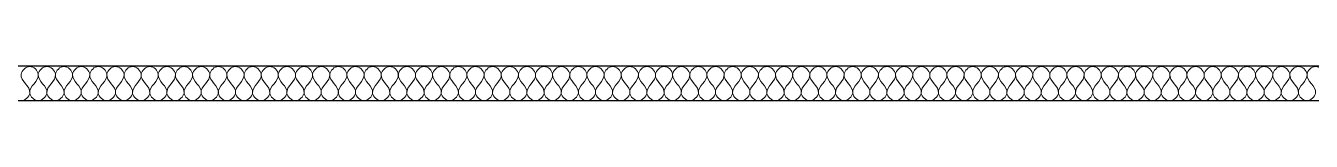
# Model space of a CAD drawing. Header units: metres. Extents: x 125 to 1179, y 511 to 749.
# Drawn here: x 652.36 to 694.07, y 604.8 to 605.92 of the extents above; entities that cross this region are included whole.
import ezdxf

# ---------------------------------------------------------------- set-up
doc = ezdxf.new("R2010")
doc.units = ezdxf.units.M
doc.layers.add('Text18', color=8, linetype='Continuous', lineweight=18)

msp = doc.modelspace()

# ---------------------------------------------------------------- linework, layer by layer
for p, q in [((731.197, 605.919), (532.321, 605.919)), ((731.197, 604.796), (532.321, 604.796))]:
    msp.add_line(p, q)
at = {"layer": 'Text18', "color": 0, "ltscale": 0.5}
for points, knots in [([(652.767, 605.658), (652.75, 605.778), (652.489, 606.039), (651.991, 605.543), (652.712, 605.16), (652.335, 604.796), (652.21, 604.796)], [2.217326, 2.217326, 2.217326, 2.217326, 2.553667, 2.890008, 3.49416, 3.830501, 3.830501, 3.830501, 3.830501]), ([(653.323, 605.658), (653.306, 605.778), (653.045, 606.039), (652.548, 605.543), (653.268, 605.16), (652.891, 604.796), (652.767, 604.796)], [2.217326, 2.217326, 2.217326, 2.217326, 2.553667, 2.890008, 3.49416, 3.830501, 3.830501, 3.830501, 3.830501]), ([(653.879, 605.658), (653.863, 605.778), (653.601, 606.039), (653.104, 605.543), (653.825, 605.16), (653.448, 604.796), (653.323, 604.796)], [2.217326, 2.217326, 2.217326, 2.217326, 2.553667, 2.890008, 3.49416, 3.830501, 3.830501, 3.830501, 3.830501]), ([(654.436, 605.658), (654.419, 605.778), (654.158, 606.039), (653.66, 605.543), (654.381, 605.16), (654.004, 604.796), (653.879, 604.796)], [2.217326, 2.217326, 2.217326, 2.217326, 2.553667, 2.890008, 3.49416, 3.830501, 3.830501, 3.830501, 3.830501]), ([(654.992, 605.658), (654.975, 605.778), (654.714, 606.039), (654.217, 605.543), (654.937, 605.16), (654.56, 604.796), (654.436, 604.796)], [2.217326, 2.217326, 2.217326, 2.217326, 2.553667, 2.890008, 3.49416, 3.830501, 3.830501, 3.830501, 3.830501]), ([(655.548, 605.658), (655.532, 605.778), (655.27, 606.039), (654.773, 605.543), (655.494, 605.16), (655.117, 604.796), (654.992, 604.796)], [2.217326, 2.217326, 2.217326, 2.217326, 2.553667, 2.890008, 3.49416, 3.830501, 3.830501, 3.830501, 3.830501]), ([(656.105, 605.658), (656.088, 605.778), (655.827, 606.039), (655.329, 605.543), (656.05, 605.16), (655.673, 604.796), (655.548, 604.796)], [2.217326, 2.217326, 2.217326, 2.217326, 2.553667, 2.890008, 3.49416, 3.830501, 3.830501, 3.830501, 3.830501]), ([(656.661, 605.658), (656.644, 605.778), (656.383, 606.039), (655.886, 605.543), (656.606, 605.16), (656.229, 604.796), (656.105, 604.796)], [2.217326, 2.217326, 2.217326, 2.217326, 2.553667, 2.890008, 3.49416, 3.830501, 3.830501, 3.830501, 3.830501]), ([(657.217, 605.658), (657.201, 605.778), (656.939, 606.039), (656.442, 605.543), (657.163, 605.16), (656.786, 604.796), (656.661, 604.796)], [2.217326, 2.217326, 2.217326, 2.217326, 2.553667, 2.890008, 3.49416, 3.830501, 3.830501, 3.830501, 3.830501]), ([(657.774, 605.658), (657.757, 605.778), (657.496, 606.039), (656.998, 605.543), (657.719, 605.16), (657.342, 604.796), (657.217, 604.796)], [2.217326, 2.217326, 2.217326, 2.217326, 2.553667, 2.890008, 3.49416, 3.830501, 3.830501, 3.830501, 3.830501]), ([(658.33, 605.658), (658.313, 605.778), (658.052, 606.039), (657.555, 605.543), (658.275, 605.16), (657.898, 604.796), (657.774, 604.796)], [2.217326, 2.217326, 2.217326, 2.217326, 2.553667, 2.890008, 3.49416, 3.830501, 3.830501, 3.830501, 3.830501]), ([(658.886, 605.658), (658.87, 605.778), (658.608, 606.039), (658.111, 605.543), (658.832, 605.16), (658.455, 604.796), (658.33, 604.796)], [2.217326, 2.217326, 2.217326, 2.217326, 2.553667, 2.890008, 3.49416, 3.830501, 3.830501, 3.830501, 3.830501]), ([(659.443, 605.658), (659.426, 605.778), (659.165, 606.039), (658.667, 605.543), (659.388, 605.16), (659.011, 604.796), (658.886, 604.796)], [2.217326, 2.217326, 2.217326, 2.217326, 2.553667, 2.890008, 3.49416, 3.830501, 3.830501, 3.830501, 3.830501]), ([(659.999, 605.658), (659.982, 605.778), (659.721, 606.039), (659.223, 605.543), (659.944, 605.16), (659.567, 604.796), (659.443, 604.796)], [2.217326, 2.217326, 2.217326, 2.217326, 2.553667, 2.890008, 3.49416, 3.830501, 3.830501, 3.830501, 3.830501]), ([(660.555, 605.658), (660.539, 605.778), (660.277, 606.039), (659.78, 605.543), (660.5, 605.16), (660.124, 604.796), (659.999, 604.796)], [2.217326, 2.217326, 2.217326, 2.217326, 2.553667, 2.890008, 3.49416, 3.830501, 3.830501, 3.830501, 3.830501]), ([(661.112, 605.658), (661.095, 605.778), (660.834, 606.039), (660.336, 605.543), (661.057, 605.16), (660.68, 604.796), (660.555, 604.796)], [2.217326, 2.217326, 2.217326, 2.217326, 2.553667, 2.890008, 3.49416, 3.830501, 3.830501, 3.830501, 3.830501]), ([(661.668, 605.658), (661.651, 605.778), (661.39, 606.039), (660.892, 605.543), (661.613, 605.16), (661.236, 604.796), (661.112, 604.796)], [2.217326, 2.217326, 2.217326, 2.217326, 2.553667, 2.890008, 3.49416, 3.830501, 3.830501, 3.830501, 3.830501]), ([(662.224, 605.658), (662.208, 605.778), (661.946, 606.039), (661.449, 605.543), (662.169, 605.16), (661.793, 604.796), (661.668, 604.796)], [2.217326, 2.217326, 2.217326, 2.217326, 2.553667, 2.890008, 3.49416, 3.830501, 3.830501, 3.830501, 3.830501]), ([(662.781, 605.658), (662.764, 605.778), (662.503, 606.039), (662.005, 605.543), (662.726, 605.16), (662.349, 604.796), (662.224, 604.796)], [2.217326, 2.217326, 2.217326, 2.217326, 2.553667, 2.890008, 3.49416, 3.830501, 3.830501, 3.830501, 3.830501]), ([(663.337, 605.658), (663.32, 605.778), (663.059, 606.039), (662.561, 605.543), (663.282, 605.16), (662.905, 604.796), (662.781, 604.796)], [2.217326, 2.217326, 2.217326, 2.217326, 2.553667, 2.890008, 3.49416, 3.830501, 3.830501, 3.830501, 3.830501]), ([(663.893, 605.658), (663.877, 605.778), (663.615, 606.039), (663.118, 605.543), (663.838, 605.16), (663.462, 604.796), (663.337, 604.796)], [2.217326, 2.217326, 2.217326, 2.217326, 2.553667, 2.890008, 3.49416, 3.830501, 3.830501, 3.830501, 3.830501]), ([(664.449, 605.658), (664.433, 605.778), (664.172, 606.039), (663.674, 605.543), (664.395, 605.16), (664.018, 604.796), (663.893, 604.796)], [2.217326, 2.217326, 2.217326, 2.217326, 2.553667, 2.890008, 3.49416, 3.830501, 3.830501, 3.830501, 3.830501]), ([(665.006, 605.658), (664.989, 605.778), (664.728, 606.039), (664.23, 605.543), (664.951, 605.16), (664.574, 604.796), (664.449, 604.796)], [2.217326, 2.217326, 2.217326, 2.217326, 2.553667, 2.890008, 3.49416, 3.830501, 3.830501, 3.830501, 3.830501]), ([(665.562, 605.658), (665.545, 605.778), (665.284, 606.039), (664.787, 605.543), (665.507, 605.16), (665.13, 604.796), (665.006, 604.796)], [2.217326, 2.217326, 2.217326, 2.217326, 2.553667, 2.890008, 3.49416, 3.830501, 3.830501, 3.830501, 3.830501]), ([(666.118, 605.658), (666.102, 605.778), (665.84, 606.039), (665.343, 605.543), (666.064, 605.16), (665.687, 604.796), (665.562, 604.796)], [2.217326, 2.217326, 2.217326, 2.217326, 2.553667, 2.890008, 3.49416, 3.830501, 3.830501, 3.830501, 3.830501]), ([(666.675, 605.658), (666.658, 605.778), (666.397, 606.039), (665.899, 605.543), (666.62, 605.16), (666.243, 604.796), (666.118, 604.796)], [2.217326, 2.217326, 2.217326, 2.217326, 2.553667, 2.890008, 3.49416, 3.830501, 3.830501, 3.830501, 3.830501]), ([(667.231, 605.658), (667.214, 605.778), (666.953, 606.039), (666.456, 605.543), (667.176, 605.16), (666.799, 604.796), (666.675, 604.796)], [2.217326, 2.217326, 2.217326, 2.217326, 2.553667, 2.890008, 3.49416, 3.830501, 3.830501, 3.830501, 3.830501]), ([(667.787, 605.658), (667.771, 605.778), (667.509, 606.039), (667.012, 605.543), (667.733, 605.16), (667.356, 604.796), (667.231, 604.796)], [2.217326, 2.217326, 2.217326, 2.217326, 2.553667, 2.890008, 3.49416, 3.830501, 3.830501, 3.830501, 3.830501]), ([(668.344, 605.658), (668.327, 605.778), (668.066, 606.039), (667.568, 605.543), (668.289, 605.16), (667.912, 604.796), (667.787, 604.796)], [2.217326, 2.217326, 2.217326, 2.217326, 2.553667, 2.890008, 3.49416, 3.830501, 3.830501, 3.830501, 3.830501]), ([(668.9, 605.658), (668.883, 605.778), (668.622, 606.039), (668.125, 605.543), (668.845, 605.16), (668.468, 604.796), (668.344, 604.796)], [2.217326, 2.217326, 2.217326, 2.217326, 2.553667, 2.890008, 3.49416, 3.830501, 3.830501, 3.830501, 3.830501]), ([(669.456, 605.658), (669.44, 605.778), (669.178, 606.039), (668.681, 605.543), (669.402, 605.16), (669.025, 604.796), (668.9, 604.796)], [2.217326, 2.217326, 2.217326, 2.217326, 2.553667, 2.890008, 3.49416, 3.830501, 3.830501, 3.830501, 3.830501]), ([(670.013, 605.658), (669.996, 605.778), (669.735, 606.039), (669.237, 605.543), (669.958, 605.16), (669.581, 604.796), (669.456, 604.796)], [2.217326, 2.217326, 2.217326, 2.217326, 2.553667, 2.890008, 3.49416, 3.830501, 3.830501, 3.830501, 3.830501]), ([(670.569, 605.658), (670.552, 605.778), (670.291, 606.039), (669.794, 605.543), (670.514, 605.16), (670.137, 604.796), (670.013, 604.796)], [2.217326, 2.217326, 2.217326, 2.217326, 2.553667, 2.890008, 3.49416, 3.830501, 3.830501, 3.830501, 3.830501]), ([(671.125, 605.658), (671.109, 605.778), (670.847, 606.039), (670.35, 605.543), (671.071, 605.16), (670.694, 604.796), (670.569, 604.796)], [2.217326, 2.217326, 2.217326, 2.217326, 2.553667, 2.890008, 3.49416, 3.830501, 3.830501, 3.830501, 3.830501]), ([(671.682, 605.658), (671.665, 605.778), (671.404, 606.039), (670.906, 605.543), (671.627, 605.16), (671.25, 604.796), (671.125, 604.796)], [2.217326, 2.217326, 2.217326, 2.217326, 2.553667, 2.890008, 3.49416, 3.830501, 3.830501, 3.830501, 3.830501]), ([(672.238, 605.658), (672.221, 605.778), (671.96, 606.039), (671.463, 605.543), (672.183, 605.16), (671.806, 604.796), (671.682, 604.796)], [2.217326, 2.217326, 2.217326, 2.217326, 2.553667, 2.890008, 3.49416, 3.830501, 3.830501, 3.830501, 3.830501]), ([(672.794, 605.658), (672.778, 605.778), (672.516, 606.039), (672.019, 605.543), (672.74, 605.16), (672.363, 604.796), (672.238, 604.796)], [2.217326, 2.217326, 2.217326, 2.217326, 2.553667, 2.890008, 3.49416, 3.830501, 3.830501, 3.830501, 3.830501]), ([(673.351, 605.658), (673.334, 605.778), (673.073, 606.039), (672.575, 605.543), (673.296, 605.16), (672.919, 604.796), (672.794, 604.796)], [2.217326, 2.217326, 2.217326, 2.217326, 2.553667, 2.890008, 3.49416, 3.830501, 3.830501, 3.830501, 3.830501]), ([(673.907, 605.658), (673.89, 605.778), (673.629, 606.039), (673.132, 605.543), (673.852, 605.16), (673.475, 604.796), (673.351, 604.796)], [2.217326, 2.217326, 2.217326, 2.217326, 2.553667, 2.890008, 3.49416, 3.830501, 3.830501, 3.830501, 3.830501]), ([(674.463, 605.658), (674.447, 605.778), (674.185, 606.039), (673.688, 605.543), (674.409, 605.16), (674.032, 604.796), (673.907, 604.796)], [2.217326, 2.217326, 2.217326, 2.217326, 2.553667, 2.890008, 3.49416, 3.830501, 3.830501, 3.830501, 3.830501]), ([(675.02, 605.658), (675.003, 605.778), (674.742, 606.039), (674.244, 605.543), (674.965, 605.16), (674.588, 604.796), (674.463, 604.796)], [2.217326, 2.217326, 2.217326, 2.217326, 2.553667, 2.890008, 3.49416, 3.830501, 3.830501, 3.830501, 3.830501]), ([(675.576, 605.658), (675.559, 605.778), (675.298, 606.039), (674.801, 605.543), (675.521, 605.16), (675.144, 604.796), (675.02, 604.796)], [2.217326, 2.217326, 2.217326, 2.217326, 2.553667, 2.890008, 3.49416, 3.830501, 3.830501, 3.830501, 3.830501]), ([(676.132, 605.658), (676.116, 605.778), (675.854, 606.039), (675.357, 605.543), (676.078, 605.16), (675.701, 604.796), (675.576, 604.796)], [2.217326, 2.217326, 2.217326, 2.217326, 2.553667, 2.890008, 3.49416, 3.830501, 3.830501, 3.830501, 3.830501]), ([(676.689, 605.658), (676.672, 605.778), (676.411, 606.039), (675.913, 605.543), (676.634, 605.16), (676.257, 604.796), (676.132, 604.796)], [2.217326, 2.217326, 2.217326, 2.217326, 2.553667, 2.890008, 3.49416, 3.830501, 3.830501, 3.830501, 3.830501]), ([(677.245, 605.658), (677.228, 605.778), (676.967, 606.039), (676.47, 605.543), (677.19, 605.16), (676.813, 604.796), (676.689, 604.796)], [2.217326, 2.217326, 2.217326, 2.217326, 2.553667, 2.890008, 3.49416, 3.830501, 3.830501, 3.830501, 3.830501]), ([(677.801, 605.658), (677.785, 605.778), (677.523, 606.039), (677.026, 605.543), (677.746, 605.16), (677.37, 604.796), (677.245, 604.796)], [2.217326, 2.217326, 2.217326, 2.217326, 2.553667, 2.890008, 3.49416, 3.830501, 3.830501, 3.830501, 3.830501]), ([(678.358, 605.658), (678.341, 605.778), (678.08, 606.039), (677.582, 605.543), (678.303, 605.16), (677.926, 604.796), (677.801, 604.796)], [2.217326, 2.217326, 2.217326, 2.217326, 2.553667, 2.890008, 3.49416, 3.830501, 3.830501, 3.830501, 3.830501]), ([(678.914, 605.658), (678.897, 605.778), (678.636, 606.039), (678.138, 605.543), (678.859, 605.16), (678.482, 604.796), (678.358, 604.796)], [2.217326, 2.217326, 2.217326, 2.217326, 2.553667, 2.890008, 3.49416, 3.830501, 3.830501, 3.830501, 3.830501]), ([(679.47, 605.658), (679.454, 605.778), (679.192, 606.039), (678.695, 605.543), (679.415, 605.16), (679.039, 604.796), (678.914, 604.796)], [2.217326, 2.217326, 2.217326, 2.217326, 2.553667, 2.890008, 3.49416, 3.830501, 3.830501, 3.830501, 3.830501]), ([(680.027, 605.658), (680.01, 605.778), (679.749, 606.039), (679.251, 605.543), (679.972, 605.16), (679.595, 604.796), (679.47, 604.796)], [2.217326, 2.217326, 2.217326, 2.217326, 2.553667, 2.890008, 3.49416, 3.830501, 3.830501, 3.830501, 3.830501]), ([(680.583, 605.658), (680.566, 605.778), (680.305, 606.039), (679.807, 605.543), (680.528, 605.16), (680.151, 604.796), (680.027, 604.796)], [2.217326, 2.217326, 2.217326, 2.217326, 2.553667, 2.890008, 3.49416, 3.830501, 3.830501, 3.830501, 3.830501]), ([(681.139, 605.658), (681.123, 605.778), (680.861, 606.039), (680.364, 605.543), (681.084, 605.16), (680.708, 604.796), (680.583, 604.796)], [2.217326, 2.217326, 2.217326, 2.217326, 2.553667, 2.890008, 3.49416, 3.830501, 3.830501, 3.830501, 3.830501]), ([(681.695, 605.658), (681.679, 605.778), (681.418, 606.039), (680.92, 605.543), (681.641, 605.16), (681.264, 604.796), (681.139, 604.796)], [2.217326, 2.217326, 2.217326, 2.217326, 2.553667, 2.890008, 3.49416, 3.830501, 3.830501, 3.830501, 3.830501]), ([(682.252, 605.658), (682.235, 605.778), (681.974, 606.039), (681.476, 605.543), (682.197, 605.16), (681.82, 604.796), (681.695, 604.796)], [2.217326, 2.217326, 2.217326, 2.217326, 2.553667, 2.890008, 3.49416, 3.830501, 3.830501, 3.830501, 3.830501]), ([(682.808, 605.658), (682.791, 605.778), (682.53, 606.039), (682.033, 605.543), (682.753, 605.16), (682.376, 604.796), (682.252, 604.796)], [2.217326, 2.217326, 2.217326, 2.217326, 2.553667, 2.890008, 3.49416, 3.830501, 3.830501, 3.830501, 3.830501]), ([(683.364, 605.658), (683.348, 605.778), (683.086, 606.039), (682.589, 605.543), (683.31, 605.16), (682.933, 604.796), (682.808, 604.796)], [2.217326, 2.217326, 2.217326, 2.217326, 2.553667, 2.890008, 3.49416, 3.830501, 3.830501, 3.830501, 3.830501]), ([(683.921, 605.658), (683.904, 605.778), (683.643, 606.039), (683.145, 605.543), (683.866, 605.16), (683.489, 604.796), (683.364, 604.796)], [2.217326, 2.217326, 2.217326, 2.217326, 2.553667, 2.890008, 3.49416, 3.830501, 3.830501, 3.830501, 3.830501]), ([(684.477, 605.658), (684.46, 605.778), (684.199, 606.039), (683.702, 605.543), (684.422, 605.16), (684.045, 604.796), (683.921, 604.796)], [2.217326, 2.217326, 2.217326, 2.217326, 2.553667, 2.890008, 3.49416, 3.830501, 3.830501, 3.830501, 3.830501]), ([(685.033, 605.658), (685.017, 605.778), (684.755, 606.039), (684.258, 605.543), (684.979, 605.16), (684.602, 604.796), (684.477, 604.796)], [2.217326, 2.217326, 2.217326, 2.217326, 2.553667, 2.890008, 3.49416, 3.830501, 3.830501, 3.830501, 3.830501]), ([(685.59, 605.658), (685.573, 605.778), (685.312, 606.039), (684.814, 605.543), (685.535, 605.16), (685.158, 604.796), (685.033, 604.796)], [2.217326, 2.217326, 2.217326, 2.217326, 2.553667, 2.890008, 3.49416, 3.830501, 3.830501, 3.830501, 3.830501]), ([(686.146, 605.658), (686.129, 605.778), (685.868, 606.039), (685.371, 605.543), (686.091, 605.16), (685.714, 604.796), (685.59, 604.796)], [2.217326, 2.217326, 2.217326, 2.217326, 2.553667, 2.890008, 3.49416, 3.830501, 3.830501, 3.830501, 3.830501]), ([(686.702, 605.658), (686.686, 605.778), (686.424, 606.039), (685.927, 605.543), (686.648, 605.16), (686.271, 604.796), (686.146, 604.796)], [2.217326, 2.217326, 2.217326, 2.217326, 2.553667, 2.890008, 3.49416, 3.830501, 3.830501, 3.830501, 3.830501]), ([(687.259, 605.658), (687.242, 605.778), (686.981, 606.039), (686.483, 605.543), (687.204, 605.16), (686.827, 604.796), (686.702, 604.796)], [2.217326, 2.217326, 2.217326, 2.217326, 2.553667, 2.890008, 3.49416, 3.830501, 3.830501, 3.830501, 3.830501]), ([(687.815, 605.658), (687.798, 605.778), (687.537, 606.039), (687.04, 605.543), (687.76, 605.16), (687.383, 604.796), (687.259, 604.796)], [2.217326, 2.217326, 2.217326, 2.217326, 2.553667, 2.890008, 3.49416, 3.830501, 3.830501, 3.830501, 3.830501]), ([(688.371, 605.658), (688.355, 605.778), (688.093, 606.039), (687.596, 605.543), (688.317, 605.16), (687.94, 604.796), (687.815, 604.796)], [2.217326, 2.217326, 2.217326, 2.217326, 2.553667, 2.890008, 3.49416, 3.830501, 3.830501, 3.830501, 3.830501]), ([(688.928, 605.658), (688.911, 605.778), (688.65, 606.039), (688.152, 605.543), (688.873, 605.16), (688.496, 604.796), (688.371, 604.796)], [2.217326, 2.217326, 2.217326, 2.217326, 2.553667, 2.890008, 3.49416, 3.830501, 3.830501, 3.830501, 3.830501]), ([(689.484, 605.658), (689.467, 605.778), (689.206, 606.039), (688.709, 605.543), (689.429, 605.16), (689.052, 604.796), (688.928, 604.796)], [2.217326, 2.217326, 2.217326, 2.217326, 2.553667, 2.890008, 3.49416, 3.830501, 3.830501, 3.830501, 3.830501]), ([(690.04, 605.658), (690.024, 605.778), (689.762, 606.039), (689.265, 605.543), (689.986, 605.16), (689.609, 604.796), (689.484, 604.796)], [2.217326, 2.217326, 2.217326, 2.217326, 2.553667, 2.890008, 3.49416, 3.830501, 3.830501, 3.830501, 3.830501]), ([(690.597, 605.658), (690.58, 605.778), (690.319, 606.039), (689.821, 605.543), (690.542, 605.16), (690.165, 604.796), (690.04, 604.796)], [2.217326, 2.217326, 2.217326, 2.217326, 2.553667, 2.890008, 3.49416, 3.830501, 3.830501, 3.830501, 3.830501]), ([(691.153, 605.658), (691.136, 605.778), (690.875, 606.039), (690.378, 605.543), (691.098, 605.16), (690.721, 604.796), (690.597, 604.796)], [2.217326, 2.217326, 2.217326, 2.217326, 2.553667, 2.890008, 3.49416, 3.830501, 3.830501, 3.830501, 3.830501]), ([(691.709, 605.658), (691.693, 605.778), (691.431, 606.039), (690.934, 605.543), (691.655, 605.16), (691.278, 604.796), (691.153, 604.796)], [2.217326, 2.217326, 2.217326, 2.217326, 2.553667, 2.890008, 3.49416, 3.830501, 3.830501, 3.830501, 3.830501]), ([(692.266, 605.658), (692.249, 605.778), (691.988, 606.039), (691.49, 605.543), (692.211, 605.16), (691.834, 604.796), (691.709, 604.796)], [2.217326, 2.217326, 2.217326, 2.217326, 2.553667, 2.890008, 3.49416, 3.830501, 3.830501, 3.830501, 3.830501]), ([(692.822, 605.658), (692.805, 605.778), (692.544, 606.039), (692.047, 605.543), (692.767, 605.16), (692.39, 604.796), (692.266, 604.796)], [2.217326, 2.217326, 2.217326, 2.217326, 2.553667, 2.890008, 3.49416, 3.830501, 3.830501, 3.830501, 3.830501]), ([(693.378, 605.658), (693.362, 605.778), (693.1, 606.039), (692.603, 605.543), (693.324, 605.16), (692.947, 604.796), (692.822, 604.796)], [2.217326, 2.217326, 2.217326, 2.217326, 2.553667, 2.890008, 3.49416, 3.830501, 3.830501, 3.830501, 3.830501]), ([(693.935, 605.658), (693.918, 605.778), (693.657, 606.039), (693.159, 605.543), (693.88, 605.16), (693.503, 604.796), (693.378, 604.796)], [2.217326, 2.217326, 2.217326, 2.217326, 2.553667, 2.890008, 3.49416, 3.830501, 3.830501, 3.830501, 3.830501]), ([(694.491, 605.658), (694.474, 605.778), (694.213, 606.039), (693.716, 605.543), (694.436, 605.16), (694.059, 604.796), (693.935, 604.796)], [2.217326, 2.217326, 2.217326, 2.217326, 2.553667, 2.890008, 3.49416, 3.830501, 3.830501, 3.830501, 3.830501]), ([(652.767, 604.796), (652.636, 604.797), (652.27, 605.159), (652.797, 605.442), (652.767, 605.658)], [1.2768335, 1.2768335, 1.2768335, 1.2768335, 1.6131741, 2.2173264, 2.2173264, 2.2173264, 2.2173264]), ([(653.323, 604.796), (653.192, 604.797), (652.827, 605.159), (653.353, 605.442), (653.323, 605.658)], [1.2768335, 1.2768335, 1.2768335, 1.2768335, 1.6131741, 2.2173264, 2.2173264, 2.2173264, 2.2173264]), ([(653.879, 604.796), (653.749, 604.797), (653.383, 605.159), (653.909, 605.442), (653.879, 605.658)], [1.2768335, 1.2768335, 1.2768335, 1.2768335, 1.6131741, 2.2173264, 2.2173264, 2.2173264, 2.2173264]), ([(654.436, 604.796), (654.305, 604.797), (653.939, 605.159), (654.466, 605.442), (654.436, 605.658)], [1.2768335, 1.2768335, 1.2768335, 1.2768335, 1.6131741, 2.2173264, 2.2173264, 2.2173264, 2.2173264]), ([(654.992, 604.796), (654.861, 604.797), (654.496, 605.159), (655.022, 605.442), (654.992, 605.658)], [1.2768335, 1.2768335, 1.2768335, 1.2768335, 1.6131741, 2.2173264, 2.2173264, 2.2173264, 2.2173264]), ([(655.548, 604.796), (655.418, 604.797), (655.052, 605.159), (655.578, 605.442), (655.548, 605.658)], [1.2768335, 1.2768335, 1.2768335, 1.2768335, 1.6131741, 2.2173264, 2.2173264, 2.2173264, 2.2173264]), ([(656.105, 604.796), (655.974, 604.797), (655.608, 605.159), (656.135, 605.442), (656.105, 605.658)], [1.2768335, 1.2768335, 1.2768335, 1.2768335, 1.6131741, 2.2173264, 2.2173264, 2.2173264, 2.2173264]), ([(656.661, 604.796), (656.53, 604.797), (656.165, 605.159), (656.691, 605.442), (656.661, 605.658)], [1.2768335, 1.2768335, 1.2768335, 1.2768335, 1.6131741, 2.2173264, 2.2173264, 2.2173264, 2.2173264]), ([(657.217, 604.796), (657.087, 604.797), (656.721, 605.159), (657.247, 605.442), (657.217, 605.658)], [1.2768335, 1.2768335, 1.2768335, 1.2768335, 1.6131741, 2.2173264, 2.2173264, 2.2173264, 2.2173264]), ([(657.774, 604.796), (657.643, 604.797), (657.277, 605.159), (657.804, 605.442), (657.774, 605.658)], [1.2768335, 1.2768335, 1.2768335, 1.2768335, 1.6131741, 2.2173264, 2.2173264, 2.2173264, 2.2173264]), ([(658.33, 604.796), (658.199, 604.797), (657.834, 605.159), (658.36, 605.442), (658.33, 605.658)], [1.2768335, 1.2768335, 1.2768335, 1.2768335, 1.6131741, 2.2173264, 2.2173264, 2.2173264, 2.2173264]), ([(658.886, 604.796), (658.756, 604.797), (658.39, 605.159), (658.916, 605.442), (658.886, 605.658)], [1.2768335, 1.2768335, 1.2768335, 1.2768335, 1.6131741, 2.2173264, 2.2173264, 2.2173264, 2.2173264]), ([(659.443, 604.796), (659.312, 604.797), (658.946, 605.159), (659.472, 605.442), (659.443, 605.658)], [1.2768335, 1.2768335, 1.2768335, 1.2768335, 1.6131741, 2.2173264, 2.2173264, 2.2173264, 2.2173264]), ([(659.999, 604.796), (659.868, 604.797), (659.503, 605.159), (660.029, 605.442), (659.999, 605.658)], [1.2768335, 1.2768335, 1.2768335, 1.2768335, 1.6131741, 2.2173264, 2.2173264, 2.2173264, 2.2173264]), ([(660.555, 604.796), (660.424, 604.797), (660.059, 605.159), (660.585, 605.442), (660.555, 605.658)], [1.2768335, 1.2768335, 1.2768335, 1.2768335, 1.6131741, 2.2173264, 2.2173264, 2.2173264, 2.2173264]), ([(661.112, 604.796), (660.981, 604.797), (660.615, 605.159), (661.141, 605.442), (661.112, 605.658)], [1.2768335, 1.2768335, 1.2768335, 1.2768335, 1.6131741, 2.2173264, 2.2173264, 2.2173264, 2.2173264]), ([(661.668, 604.796), (661.537, 604.797), (661.172, 605.159), (661.698, 605.442), (661.668, 605.658)], [1.2768335, 1.2768335, 1.2768335, 1.2768335, 1.6131741, 2.2173264, 2.2173264, 2.2173264, 2.2173264]), ([(662.224, 604.796), (662.093, 604.797), (661.728, 605.159), (662.254, 605.442), (662.224, 605.658)], [1.2768335, 1.2768335, 1.2768335, 1.2768335, 1.6131741, 2.2173264, 2.2173264, 2.2173264, 2.2173264]), ([(662.781, 604.796), (662.65, 604.797), (662.284, 605.159), (662.81, 605.442), (662.781, 605.658)], [1.2768335, 1.2768335, 1.2768335, 1.2768335, 1.6131741, 2.2173264, 2.2173264, 2.2173264, 2.2173264]), ([(663.337, 604.796), (663.206, 604.797), (662.841, 605.159), (663.367, 605.442), (663.337, 605.658)], [1.2768335, 1.2768335, 1.2768335, 1.2768335, 1.6131741, 2.2173264, 2.2173264, 2.2173264, 2.2173264]), ([(663.893, 604.796), (663.762, 604.797), (663.397, 605.159), (663.923, 605.442), (663.893, 605.658)], [1.2768335, 1.2768335, 1.2768335, 1.2768335, 1.6131741, 2.2173264, 2.2173264, 2.2173264, 2.2173264]), ([(664.449, 604.796), (664.319, 604.797), (663.953, 605.159), (664.479, 605.442), (664.449, 605.658)], [1.2768335, 1.2768335, 1.2768335, 1.2768335, 1.6131741, 2.2173264, 2.2173264, 2.2173264, 2.2173264]), ([(665.006, 604.796), (664.875, 604.797), (664.509, 605.159), (665.036, 605.442), (665.006, 605.658)], [1.2768335, 1.2768335, 1.2768335, 1.2768335, 1.6131741, 2.2173264, 2.2173264, 2.2173264, 2.2173264]), ([(665.562, 604.796), (665.431, 604.797), (665.066, 605.159), (665.592, 605.442), (665.562, 605.658)], [1.2768335, 1.2768335, 1.2768335, 1.2768335, 1.6131741, 2.2173264, 2.2173264, 2.2173264, 2.2173264]), ([(666.118, 604.796), (665.988, 604.797), (665.622, 605.159), (666.148, 605.442), (666.118, 605.658)], [1.2768335, 1.2768335, 1.2768335, 1.2768335, 1.6131741, 2.2173264, 2.2173264, 2.2173264, 2.2173264]), ([(666.675, 604.796), (666.544, 604.797), (666.178, 605.159), (666.705, 605.442), (666.675, 605.658)], [1.2768335, 1.2768335, 1.2768335, 1.2768335, 1.6131741, 2.2173264, 2.2173264, 2.2173264, 2.2173264]), ([(667.231, 604.796), (667.1, 604.797), (666.735, 605.159), (667.261, 605.442), (667.231, 605.658)], [1.2768335, 1.2768335, 1.2768335, 1.2768335, 1.6131741, 2.2173264, 2.2173264, 2.2173264, 2.2173264]), ([(667.787, 604.796), (667.657, 604.797), (667.291, 605.159), (667.817, 605.442), (667.787, 605.658)], [1.2768335, 1.2768335, 1.2768335, 1.2768335, 1.6131741, 2.2173264, 2.2173264, 2.2173264, 2.2173264]), ([(668.344, 604.796), (668.213, 604.797), (667.847, 605.159), (668.374, 605.442), (668.344, 605.658)], [1.2768335, 1.2768335, 1.2768335, 1.2768335, 1.6131741, 2.2173264, 2.2173264, 2.2173264, 2.2173264]), ([(668.9, 604.796), (668.769, 604.797), (668.404, 605.159), (668.93, 605.442), (668.9, 605.658)], [1.2768335, 1.2768335, 1.2768335, 1.2768335, 1.6131741, 2.2173264, 2.2173264, 2.2173264, 2.2173264]), ([(669.456, 604.796), (669.326, 604.797), (668.96, 605.159), (669.486, 605.442), (669.456, 605.658)], [1.2768335, 1.2768335, 1.2768335, 1.2768335, 1.6131741, 2.2173264, 2.2173264, 2.2173264, 2.2173264]), ([(670.013, 604.796), (669.882, 604.797), (669.516, 605.159), (670.043, 605.442), (670.013, 605.658)], [1.2768335, 1.2768335, 1.2768335, 1.2768335, 1.6131741, 2.2173264, 2.2173264, 2.2173264, 2.2173264]), ([(670.569, 604.796), (670.438, 604.797), (670.073, 605.159), (670.599, 605.442), (670.569, 605.658)], [1.2768335, 1.2768335, 1.2768335, 1.2768335, 1.6131741, 2.2173264, 2.2173264, 2.2173264, 2.2173264]), ([(671.125, 604.796), (670.995, 604.797), (670.629, 605.159), (671.155, 605.442), (671.125, 605.658)], [1.2768335, 1.2768335, 1.2768335, 1.2768335, 1.6131741, 2.2173264, 2.2173264, 2.2173264, 2.2173264]), ([(671.682, 604.796), (671.551, 604.797), (671.185, 605.159), (671.712, 605.442), (671.682, 605.658)], [1.2768335, 1.2768335, 1.2768335, 1.2768335, 1.6131741, 2.2173264, 2.2173264, 2.2173264, 2.2173264]), ([(672.238, 604.796), (672.107, 604.797), (671.742, 605.159), (672.268, 605.442), (672.238, 605.658)], [1.2768335, 1.2768335, 1.2768335, 1.2768335, 1.6131741, 2.2173264, 2.2173264, 2.2173264, 2.2173264]), ([(672.794, 604.796), (672.664, 604.797), (672.298, 605.159), (672.824, 605.442), (672.794, 605.658)], [1.2768335, 1.2768335, 1.2768335, 1.2768335, 1.6131741, 2.2173264, 2.2173264, 2.2173264, 2.2173264]), ([(673.351, 604.796), (673.22, 604.797), (672.854, 605.159), (673.381, 605.442), (673.351, 605.658)], [1.2768335, 1.2768335, 1.2768335, 1.2768335, 1.6131741, 2.2173264, 2.2173264, 2.2173264, 2.2173264]), ([(673.907, 604.796), (673.776, 604.797), (673.411, 605.159), (673.937, 605.442), (673.907, 605.658)], [1.2768335, 1.2768335, 1.2768335, 1.2768335, 1.6131741, 2.2173264, 2.2173264, 2.2173264, 2.2173264]), ([(674.463, 604.796), (674.333, 604.797), (673.967, 605.159), (674.493, 605.442), (674.463, 605.658)], [1.2768335, 1.2768335, 1.2768335, 1.2768335, 1.6131741, 2.2173264, 2.2173264, 2.2173264, 2.2173264]), ([(675.02, 604.796), (674.889, 604.797), (674.523, 605.159), (675.05, 605.442), (675.02, 605.658)], [1.2768335, 1.2768335, 1.2768335, 1.2768335, 1.6131741, 2.2173264, 2.2173264, 2.2173264, 2.2173264]), ([(675.576, 604.796), (675.445, 604.797), (675.08, 605.159), (675.606, 605.442), (675.576, 605.658)], [1.2768335, 1.2768335, 1.2768335, 1.2768335, 1.6131741, 2.2173264, 2.2173264, 2.2173264, 2.2173264]), ([(676.132, 604.796), (676.002, 604.797), (675.636, 605.159), (676.162, 605.442), (676.132, 605.658)], [1.2768335, 1.2768335, 1.2768335, 1.2768335, 1.6131741, 2.2173264, 2.2173264, 2.2173264, 2.2173264]), ([(676.689, 604.796), (676.558, 604.797), (676.192, 605.159), (676.718, 605.442), (676.689, 605.658)], [1.2768335, 1.2768335, 1.2768335, 1.2768335, 1.6131741, 2.2173264, 2.2173264, 2.2173264, 2.2173264]), ([(677.245, 604.796), (677.114, 604.797), (676.749, 605.159), (677.275, 605.442), (677.245, 605.658)], [1.2768335, 1.2768335, 1.2768335, 1.2768335, 1.6131741, 2.2173264, 2.2173264, 2.2173264, 2.2173264]), ([(677.801, 604.796), (677.67, 604.797), (677.305, 605.159), (677.831, 605.442), (677.801, 605.658)], [1.2768335, 1.2768335, 1.2768335, 1.2768335, 1.6131741, 2.2173264, 2.2173264, 2.2173264, 2.2173264]), ([(678.358, 604.796), (678.227, 604.797), (677.861, 605.159), (678.387, 605.442), (678.358, 605.658)], [1.2768335, 1.2768335, 1.2768335, 1.2768335, 1.6131741, 2.2173264, 2.2173264, 2.2173264, 2.2173264]), ([(678.914, 604.796), (678.783, 604.797), (678.418, 605.159), (678.944, 605.442), (678.914, 605.658)], [1.2768335, 1.2768335, 1.2768335, 1.2768335, 1.6131741, 2.2173264, 2.2173264, 2.2173264, 2.2173264]), ([(679.47, 604.796), (679.339, 604.797), (678.974, 605.159), (679.5, 605.442), (679.47, 605.658)], [1.2768335, 1.2768335, 1.2768335, 1.2768335, 1.6131741, 2.2173264, 2.2173264, 2.2173264, 2.2173264]), ([(680.027, 604.796), (679.896, 604.797), (679.53, 605.159), (680.056, 605.442), (680.027, 605.658)], [1.2768335, 1.2768335, 1.2768335, 1.2768335, 1.6131741, 2.2173264, 2.2173264, 2.2173264, 2.2173264]), ([(680.583, 604.796), (680.452, 604.797), (680.087, 605.159), (680.613, 605.442), (680.583, 605.658)], [1.2768335, 1.2768335, 1.2768335, 1.2768335, 1.6131741, 2.2173264, 2.2173264, 2.2173264, 2.2173264]), ([(681.139, 604.796), (681.008, 604.797), (680.643, 605.159), (681.169, 605.442), (681.139, 605.658)], [1.2768335, 1.2768335, 1.2768335, 1.2768335, 1.6131741, 2.2173264, 2.2173264, 2.2173264, 2.2173264]), ([(681.695, 604.796), (681.565, 604.797), (681.199, 605.159), (681.725, 605.442), (681.695, 605.658)], [1.2768335, 1.2768335, 1.2768335, 1.2768335, 1.6131741, 2.2173264, 2.2173264, 2.2173264, 2.2173264]), ([(682.252, 604.796), (682.121, 604.797), (681.755, 605.159), (682.282, 605.442), (682.252, 605.658)], [1.2768335, 1.2768335, 1.2768335, 1.2768335, 1.6131741, 2.2173264, 2.2173264, 2.2173264, 2.2173264]), ([(682.808, 604.796), (682.677, 604.797), (682.312, 605.159), (682.838, 605.442), (682.808, 605.658)], [1.2768335, 1.2768335, 1.2768335, 1.2768335, 1.6131741, 2.2173264, 2.2173264, 2.2173264, 2.2173264]), ([(683.364, 604.796), (683.234, 604.797), (682.868, 605.159), (683.394, 605.442), (683.364, 605.658)], [1.2768335, 1.2768335, 1.2768335, 1.2768335, 1.6131741, 2.2173264, 2.2173264, 2.2173264, 2.2173264]), ([(683.921, 604.796), (683.79, 604.797), (683.424, 605.159), (683.951, 605.442), (683.921, 605.658)], [1.2768335, 1.2768335, 1.2768335, 1.2768335, 1.6131741, 2.2173264, 2.2173264, 2.2173264, 2.2173264]), ([(684.477, 604.796), (684.346, 604.797), (683.981, 605.159), (684.507, 605.442), (684.477, 605.658)], [1.2768335, 1.2768335, 1.2768335, 1.2768335, 1.6131741, 2.2173264, 2.2173264, 2.2173264, 2.2173264]), ([(685.033, 604.796), (684.903, 604.797), (684.537, 605.159), (685.063, 605.442), (685.033, 605.658)], [1.2768335, 1.2768335, 1.2768335, 1.2768335, 1.6131741, 2.2173264, 2.2173264, 2.2173264, 2.2173264]), ([(685.59, 604.796), (685.459, 604.797), (685.093, 605.159), (685.62, 605.442), (685.59, 605.658)], [1.2768335, 1.2768335, 1.2768335, 1.2768335, 1.6131741, 2.2173264, 2.2173264, 2.2173264, 2.2173264]), ([(686.146, 604.796), (686.015, 604.797), (685.65, 605.159), (686.176, 605.442), (686.146, 605.658)], [1.2768335, 1.2768335, 1.2768335, 1.2768335, 1.6131741, 2.2173264, 2.2173264, 2.2173264, 2.2173264]), ([(686.702, 604.796), (686.572, 604.797), (686.206, 605.159), (686.732, 605.442), (686.702, 605.658)], [1.2768335, 1.2768335, 1.2768335, 1.2768335, 1.6131741, 2.2173264, 2.2173264, 2.2173264, 2.2173264]), ([(687.259, 604.796), (687.128, 604.797), (686.762, 605.159), (687.289, 605.442), (687.259, 605.658)], [1.2768335, 1.2768335, 1.2768335, 1.2768335, 1.6131741, 2.2173264, 2.2173264, 2.2173264, 2.2173264]), ([(687.815, 604.796), (687.684, 604.797), (687.319, 605.159), (687.845, 605.442), (687.815, 605.658)], [1.2768335, 1.2768335, 1.2768335, 1.2768335, 1.6131741, 2.2173264, 2.2173264, 2.2173264, 2.2173264]), ([(688.371, 604.796), (688.241, 604.797), (687.875, 605.159), (688.401, 605.442), (688.371, 605.658)], [1.2768335, 1.2768335, 1.2768335, 1.2768335, 1.6131741, 2.2173264, 2.2173264, 2.2173264, 2.2173264]), ([(688.928, 604.796), (688.797, 604.797), (688.431, 605.159), (688.958, 605.442), (688.928, 605.658)], [1.2768335, 1.2768335, 1.2768335, 1.2768335, 1.6131741, 2.2173264, 2.2173264, 2.2173264, 2.2173264]), ([(689.484, 604.796), (689.353, 604.797), (688.988, 605.159), (689.514, 605.442), (689.484, 605.658)], [1.2768335, 1.2768335, 1.2768335, 1.2768335, 1.6131741, 2.2173264, 2.2173264, 2.2173264, 2.2173264]), ([(690.04, 604.796), (689.91, 604.797), (689.544, 605.159), (690.07, 605.442), (690.04, 605.658)], [1.2768335, 1.2768335, 1.2768335, 1.2768335, 1.6131741, 2.2173264, 2.2173264, 2.2173264, 2.2173264]), ([(690.597, 604.796), (690.466, 604.797), (690.1, 605.159), (690.627, 605.442), (690.597, 605.658)], [1.2768335, 1.2768335, 1.2768335, 1.2768335, 1.6131741, 2.2173264, 2.2173264, 2.2173264, 2.2173264]), ([(691.153, 604.796), (691.022, 604.797), (690.657, 605.159), (691.183, 605.442), (691.153, 605.658)], [1.2768335, 1.2768335, 1.2768335, 1.2768335, 1.6131741, 2.2173264, 2.2173264, 2.2173264, 2.2173264]), ([(691.709, 604.796), (691.579, 604.797), (691.213, 605.159), (691.739, 605.442), (691.709, 605.658)], [1.2768335, 1.2768335, 1.2768335, 1.2768335, 1.6131741, 2.2173264, 2.2173264, 2.2173264, 2.2173264]), ([(692.266, 604.796), (692.135, 604.797), (691.769, 605.159), (692.296, 605.442), (692.266, 605.658)], [1.2768335, 1.2768335, 1.2768335, 1.2768335, 1.6131741, 2.2173264, 2.2173264, 2.2173264, 2.2173264]), ([(692.822, 604.796), (692.691, 604.797), (692.326, 605.159), (692.852, 605.442), (692.822, 605.658)], [1.2768335, 1.2768335, 1.2768335, 1.2768335, 1.6131741, 2.2173264, 2.2173264, 2.2173264, 2.2173264]), ([(693.378, 604.796), (693.248, 604.797), (692.882, 605.159), (693.408, 605.442), (693.378, 605.658)], [1.2768335, 1.2768335, 1.2768335, 1.2768335, 1.6131741, 2.2173264, 2.2173264, 2.2173264, 2.2173264]), ([(693.935, 604.796), (693.804, 604.797), (693.438, 605.159), (693.964, 605.442), (693.935, 605.658)], [1.2768335, 1.2768335, 1.2768335, 1.2768335, 1.6131741, 2.2173264, 2.2173264, 2.2173264, 2.2173264])]:
    msp.add_open_spline(points, degree=3, knots=knots, dxfattribs=at)

doc.saveas('drawing.dxf')
